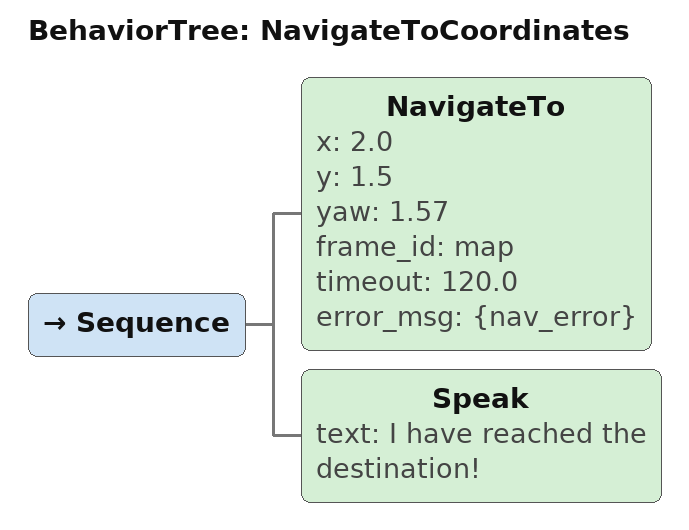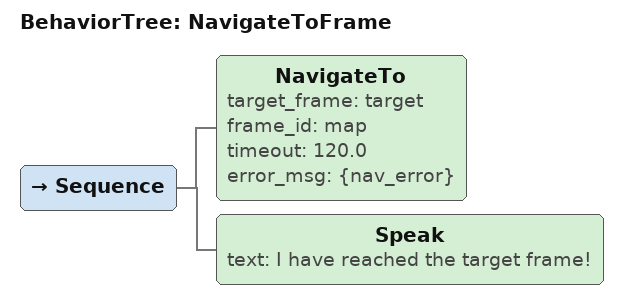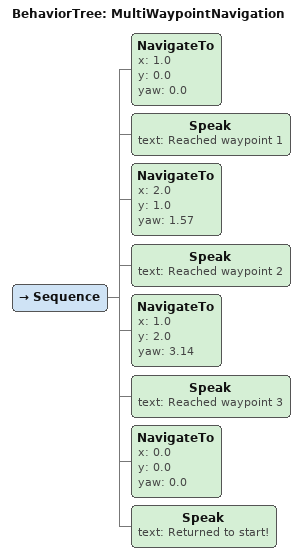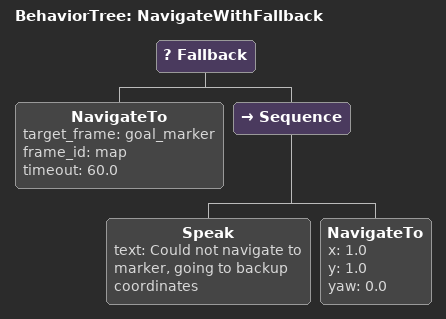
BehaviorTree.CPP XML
<?xml version="1.0"?>
<root BTCPP_format="4">

  <BehaviorTree ID="NavigateToCoordinates">
    <Sequence>
      <!-- Navigate to specific coordinates in map frame -->
      <NavigateTo
        x="2.0"
        y="1.5"
        yaw="1.57"
        frame_id="map"
        timeout="120.0"
        error_msg="{nav_error}"/>

      <Speak text="I have reached the destination!" />
    </Sequence>
  </BehaviorTree>

  <BehaviorTree ID="NavigateToFrame">
    <Sequence>
      <!-- Navigate to a TF frame (e.g., a detected object) -->
      <NavigateTo
        target_frame="target"
        frame_id="map"
        timeout="120.0"
        error_msg="{nav_error}"/>

      <Speak text="I have reached the target frame!" />
    </Sequence>
  </BehaviorTree>

  <BehaviorTree ID="MultiWaypointNavigation">
    <Sequence>
      <!-- Navigate through multiple waypoints -->
      <NavigateTo x="1.0" y="0.0" yaw="0.0" />
      <Speak text="Reached waypoint 1" />

      <NavigateTo x="2.0" y="1.0" yaw="1.57" />
      <Speak text="Reached waypoint 2" />

      <NavigateTo x="1.0" y="2.0" yaw="3.14" />
      <Speak text="Reached waypoint 3" />

      <NavigateTo x="0.0" y="0.0" yaw="0.0" />
      <Speak text="Returned to start!" />
    </Sequence>
  </BehaviorTree>

  <BehaviorTree ID="NavigateWithFallback">
    <Fallback>
      <!-- Try to navigate to target frame, fallback to coordinates if it fails -->
      <NavigateTo
        target_frame="goal_marker"
        frame_id="map"
        timeout="60.0"/>

      <Sequence>
        <Speak text="Could not navigate to marker, going to backup coordinates" />
        <NavigateTo x="1.0" y="1.0" yaw="0.0" />
      </Sequence>
    </Fallback>
  </BehaviorTree>

</root>
